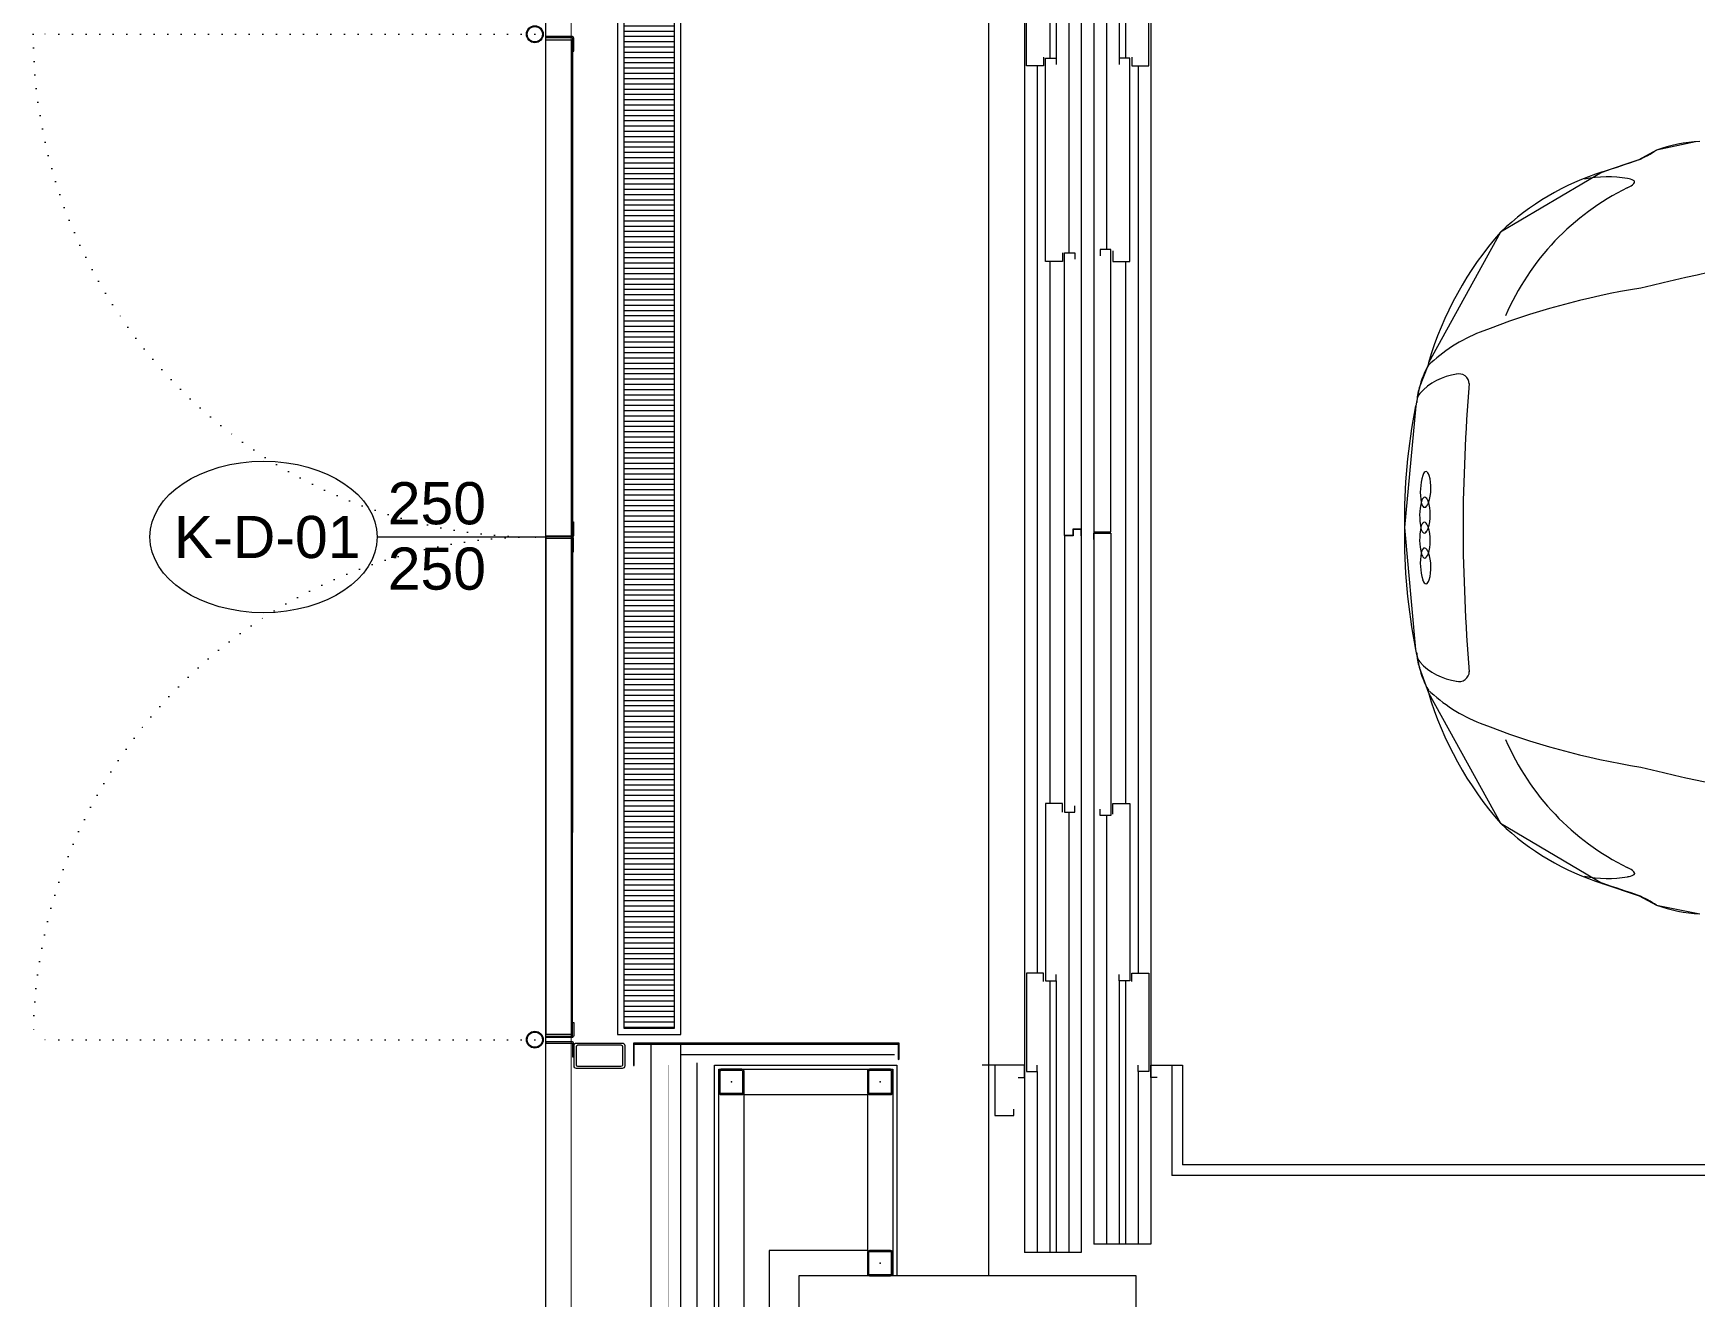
# Model space of a CAD drawing. Extents: x -1299 to 23780, y -3010 to 8106.
# Drawn here: x 1000.9 to 1395, y 2020 to 2319.7 of the extents above; entities that cross this region are included whole.
import ezdxf
from ezdxf.enums import TextEntityAlignment as Align
from ezdxf.xclip import XClip

# ---------------------------------------------------------------- set-up
doc = ezdxf.new("R2010")
doc.units = 0
doc.header["$LTSCALE"] = 25
doc.header["$MEASUREMENT"] = 0
doc.header["$XCLIPFRAME"] = 0
doc.linetypes.add('DOT2', pattern=[0.125, 0, -0.125])
doc.layers.get('0').update_dxf_attribs({"color": 9, "lineweight": 9})
for name, color, linetype, lineweight in [('01', 9, 'Continuous', 9), ('04', 9, 'Continuous', 9), ('05V', 9, 'Continuous', 9), ('06D', 9, 'Continuous', 9), ('10', 9, 'Continuous', 9), ('11', 9, 'Continuous', 9), ('20', 9, 'DOT2', 9), ('22', 8, 'Continuous', 9), ('33', 9, 'BATTING', 9)]:
    doc.layers.add(name, color=color, linetype=linetype, lineweight=lineweight)
doc.styles.add('Arial', font='arial.ttf', dxfattribs={"height": 2.5})
doc.linetypes.add('BATTING', pattern='A,0.0001,-0.1,[134,ltypeshp.shx,S=0.1,R=0,X=-0.1,Y=0],-0.2,[134,ltypeshp.shx,S=0.1,R=180,X=0.1,Y=0],-0.1', length=0.4001)

# ---------------------------------------------------------------- blocks, each defined once
blk = doc.blocks.new('p-ızgara 1')
h = blk.add_hatch()
h.set_pattern_fill('ANSI31', color=256, scale=10, angle=225, style=0)
h.set_pattern_definition([(270, (-1308.5183, 1064.6868), (1.25, -4e-16), [])])
h.paths.add_polyline_path([(1.5, 13.5), (1.5, 1.5), (394.5, 1.5), (394.5, 13.5)])
for points in [[(0, 15), (0, 0), (396, 0), (396, 15)], [(1.5, 13.5), (1.5, 1.5), (394.5, 1.5), (394.5, 13.5)]]:
    blk.add_lwpolyline(points, close=True)
blk = doc.blocks.new('Group-321-1')
at = {"lineweight": 0}
blk.add_lwpolyline([(384781.5727, 69368.4935), (384781.5478, 69368.4017), (384781.5488, 69368.3546), (384781.5351, 69368.2638), (384781.5515, 69367.9843), (384781.5515, 69367.9843), (384781.749, 69367.6906), (384781.7549, 69367.6863), (384781.7923, 69367.6441), (384781.8263, 69367.6169), (384782.0711, 69367.4613), (384782.3403, 69367.353), (384782.3817, 69367.3414), (384782.4453, 69367.3332), (384782.7991, 69367.344), (384783.0363, 69367.4941), (384783.1021, 69367.5581), (384783.1403, 69367.5843), (384783.2058, 69367.6663)], dxfattribs=at)
for centre, radius, start, end in [((384789.1281, 69366.4456), 7.5187, 159.68697, 166.35156), ((384781.8971, 69368.3577), 0.3521, 155.6746, 172.8272), ((384781.2507, 69368.3722), 0.2986, 356.6067, 5.6602), ((384777.1322, 69372.6032), 7.5187, 319.30457, 325.96916), ((384764.3472, 69370.8859), 17.3868, 351.32617, 351.63129), ((384781.8007, 69368.141), 0.2809, 142.998, 163.907), ((384781.6108, 69368.2877), 0.0411, 126.4313, 146.9765), ((384781.5894, 69368.3179), 0.00398, 74.7912, 133.7856), ((384781.5845, 69368.3135), 0.0102, 1.6376, 54.3963), ((384781.5006, 69368.3013), 0.0949, 358.817, 7.3839), ((384782.2012, 69368.2894), 0.6058, 179.0659, 219.4798), ((384782.1373, 69368.159), 0.6112, 170.0439, 196.5991), ((384783.574, 69367.6511), 1.8423, 162.0199, 174.3284), ((384782.3166, 69368.2853), 0.8221, 201.4762, 226.3392), ((384782.1191, 69367.7954), 0.3803, 174.3105, 196.6697), ((384781.8274, 69367.732), 0.0243, 63.7649, 169.9953), ((384784.0992, 69371.3805), 4.2739, 238.0489, 242.6341), ((384781.9405, 69367.6889), 0.1449, 160.4215, 200.1828), ((384781.9367, 69367.8086), 0.2189, 213.4367, 228.8733), ((384781.3493, 69368.793), 1.8423, 311.3278, 323.6363), ((384781.8626, 69367.7093), 0.0958, 222.8673, 244.0075), ((384781.8298, 69367.649), 0.0272, 202.2018, 232.2843), ((384782.901, 69367.8424), 0.3521, 312.8289, 329.9815), ((384782.6953, 69368.7143), 1.3999, 231.6246, 243.5204), ((384781.9795, 69367.566), 0.00393, 106.148, 191.2356), ((384781.9926, 69367.569), 0.0174, 192.4725, 226.4338), ((384781.9842, 69367.5477), 0.0228, 79.7433, 104.6743), ((384782.0763, 69367.6572), 0.139, 226.4813, 253.2418), ((384781.9679, 69367.4673), 0.1048, 43.0274, 79.064), ((384784.0734, 69371.3937), 4.2739, 243.022, 247.6072), ((384782.6682, 69368.0497), 0.6058, 266.1764, 306.5902), ((384783.0862, 69367.4874), 0.0949, 118.2722, 126.8391), ((384795.1854, 69355.0563), 17.3868, 134.02483, 134.32996), ((384783.0473, 69367.5626), 0.0102, 71.2598, 124.0185), ((384783.0109, 69367.569), 0.0411, 338.6796, 359.2249), ((384783.048, 69367.5692), 0.00398, 351.8705, 50.8649), ((384783.2896, 69367.3257), 0.2986, 119.996, 129.0494), ((384782.0325, 69367.5354), 0.00393, 108.0079, 193.0955), ((384782.0455, 69367.5388), 0.0174, 194.3324, 228.2937), ((384782.0378, 69367.5173), 0.0228, 81.6031, 106.5342), ((384782.1264, 69367.6297), 0.139, 228.3412, 255.1017), ((384782.043, 69367.5459), 0.0229, 252.8528, 277.4764), ((384782.0242, 69367.4364), 0.1048, 44.8873, 80.9239), ((384782.0223, 69367.5184), 0.0302, 24.4378, 42.4802), ((384782.0457, 69367.5282), 0.00493, 273.6822, 33.6822), ((384782.7811, 69367.6377), 0.2809, 321.7491, 342.6581), ((384782.0856, 69367.5071), 0.00493, 90.1141, 210.1141), ((384782.1019, 69367.5147), 0.0229, 206.3199, 230.9435), ((384782.0905, 69367.4822), 0.0302, 81.316, 99.3585), ((384782.1758, 69367.6043), 0.139, 230.5544, 257.315), ((384782.0967, 69367.5174), 0.0229, 254.7126, 279.3362), ((384782.0783, 69367.4086), 0.1048, 44.7323, 80.7688), ((384782.0769, 69367.4892), 0.0302, 26.2976, 44.3401), ((384782.0999, 69367.4998), 0.00493, 275.5421, 35.5421), ((384782.1404, 69367.4796), 0.00493, 91.9739, 211.9739), ((384782.146, 69367.4549), 0.0302, 83.1759, 101.2183), ((384782.1362, 69367.3809), 0.1048, 46.5921, 82.6287), ((384782.1361, 69367.4668), 0.0228, 19.1219, 44.053), ((384782.5995, 69367.9217), 0.6112, 289.0571, 315.6122), ((384782.7254, 69368.6988), 1.3999, 242.1358, 254.0316), ((384782.1563, 69367.4877), 0.0229, 208.1798, 232.8034), ((384782.2273, 69367.5797), 0.139, 232.4143, 259.1748), ((384782.1491, 69367.4857), 0.0174, 257.3624, 291.3237), ((384782.1539, 69367.4731), 0.00393, 292.5606, 17.6483), ((384782.2044, 69367.4602), 0.0174, 259.2223, 293.1836), ((384782.1921, 69367.441), 0.0228, 20.9818, 45.9129), ((384782.2096, 69367.4478), 0.00393, 294.4205, 19.5081), ((384782.4333, 69367.421), 0.0243, 315.6609, 61.8912), ((384782.3323, 69367.4878), 0.1449, 285.4734, 325.2346), ((384782.3147, 69367.695), 0.3803, 288.9864, 311.3457), ((384782.3942, 69367.4364), 0.0958, 241.6486, 262.7889), ((384782.3644, 69367.3745), 0.0272, 253.3718, 283.4544), ((384782.4317, 69367.5545), 0.2189, 256.7829, 272.2195), ((384782.5977, 69368.1411), 0.8221, 259.3169, 284.18)]:
    blk.add_arc(centre, radius, start, end, dxfattribs=at)
blk = doc.blocks.new('0_doorno')
blk.add_lwpolyline([(4.5, 0), (12.5, 0)])
blk.add_ellipse((-0.891, 0), major_axis=(-5.391, 0), ratio=0.666667)
at = {"style": 'Arial'}
blk.add_attdef('YUKSEKLIK', text='', height=2, dxfattribs=at).set_placement((5, 12.3), align=Align.TOP_LEFT)
blk.add_attdef('KAPINO', text='', height=2, dxfattribs=at).set_placement((0, 0), align=Align.MIDDLE)
blk.add_attdef('GENISLIK', text='', height=2, dxfattribs=at).set_placement((5, -3.789), align=Align.BOTTOM_LEFT)
blk = doc.blocks.new('p-kolon_80x80')
blk.add_lwpolyline([(-40, -40), (40, -40), (40, 40), (-40, 40)], close=True)
blk = doc.blocks.new('k-giriş portal kutusu')
at = {"layer": '10'}
for p, q in [((-6, 5.4375), (-6, 0.5625)), ((-5.46, 5.2125), (-5.46, 0.7875)), ((5.4375, 6), (-5.4375, 6)), ((5.1225, 5.55), (-5.1225, 5.55)), ((5.46, 0.7875), (5.46, 5.2125)), ((6, 0.5625), (6, 5.4375)), ((-5.4375, 0), (5.4375, 0)), ((-5.1225, 0.45), (5.1225, 0.45))]:
    blk.add_line(p, q, dxfattribs=at)
for centre, radius, start, end in [((-5.4375, 5.4375), 0.5625, 90, 180), ((-5.1225, 5.2125), 0.3375, 90, 180), ((5.1225, 5.2125), 0.3375, 0, 90), ((5.4375, 5.4375), 0.5625, 0, 90), ((-5.4375, 0.5625), 0.5625, 180, 270), ((-5.1225, 0.7875), 0.3375, 180, 270), ((5.1225, 0.7875), 0.3375, 270, 0), ((5.4375, 0.5625), 0.5625, 270, 0)]:
    blk.add_arc(centre, radius, start, end, dxfattribs=at)
blk = doc.blocks.new('p-arac asansoru')
for p, q in [((59.9, 530.5), (59.9, 533.5)), ((15.4, 510), (15.4, 523.5)), ((356.9, 523.5), (15.4, 523.5)), ((58.4, 520.5), (15.4, 520.5)), ((296.9, 520.5), (81.7, 520.5)), ((79.9, 517.5), (15.4, 517.5)), ((250.5, 517.5), (121.9, 517.5)), ((356.9, 517.5), (298.7, 517.5)), ((79.9, 516), (15.4, 516)), ((119.9, 513), (15.4, 513)), ((356.9, 513), (252.5, 513)), ((356.9, 516), (298.7, 516)), ((356.9, 510), (15.4, 510)), ((17.4, 493.5), (17.4, 507)), ((354.9, 507), (17.4, 507)), ((119.05, 504), (17.4, 504)), ((79.9, 501), (17.4, 501)), ((354.9, 504), (253.35, 504)), ((354.9, 501), (298.7, 501)), ((79.9, 499.5), (17.4, 499.5)), ((250.5, 499.5), (121.9, 499.5)), ((354.9, 499.5), (298.7, 499.5)), ((58.4, 496.5), (17.4, 496.5)), ((354.9, 493.5), (17.4, 493.5)), ((296.9, 496.5), (81.7, 496.5)), ((33.7, -134.5), (33.7, 488.5)), ((59.9, 488.5), (33.7, 488.5)), ((36.2, -132), (36.2, 486)), ((59.9, 486), (36.2, 486)), ((59.9, 488.5), (59.9, 486))]:
    blk.add_line(p, q)
for points in [[(56.9, 525), (56.9, 523.5), (59.9, 523.5), (59.9, 530.5), (47.9, 530.5), (47.9, 526), (49.4, 526)], [(79.7, 519), (81.7, 519), (81.7, 523), (58.4, 523), (58.4, 520.5), (59.9, 520.5)], [(298.9, 519), (296.9, 519), (296.9, 523), (313.9, 523), (313.9, 520.5), (312.4, 520.5)], [(119.9, 514.5), (121.9, 514.5), (121.9, 518.5), (79.9, 518.5), (79.9, 516), (81.4, 516)], [(252.5, 514.5), (250.5, 514.5), (250.5, 518.5), (298.7, 518.5), (298.7, 516), (297.2, 516)], [(185.4, 510), (186.9, 510), (186.9, 511.9), (185.4, 511.9), (185.4, 514), (119.9, 514), (119.9, 511.5), (121.4, 511.5)], [(188.5, 510), (187, 510), (187, 512), (185.5, 512), (185.5, 514), (252.5, 514), (252.5, 511.5), (251, 511.5)], [(184.55, 507), (186.05, 507), (186.05, 503), (119.05, 503), (119.05, 505.5), (120.55, 505.5)], [(187.85, 507), (186.35, 507), (186.35, 503), (253.35, 503), (253.35, 505.5), (251.85, 505.5)], [(119.4, 502.5), (121.9, 502.5), (121.9, 498.5), (79.9, 498.5), (79.9, 501), (81.4, 501)], [(253, 502.5), (250.5, 502.5), (250.5, 498.5), (298.7, 498.5), (298.7, 501), (297.2, 501)], [(79.7, 498), (81.7, 498), (81.7, 494), (58.4, 494), (58.4, 496.5), (59.9, 496.5)], [(298.9, 498), (296.9, 498), (296.9, 494), (313.9, 494), (313.9, 496.5), (312.4, 496.5)], [(56.9, 492), (56.9, 493.5), (59.9, 493.5), (59.9, 488.5)]]:
    blk.add_lwpolyline(points)
blk = doc.blocks.new('prf-60x60')
for points in [[(-2.5, -6), (2.5, -6, 0.414214), (3, -5.5), (3, -0.5, 0.414214), (2.5, 0), (-2.5, 0, 0.414214), (-3, -0.5), (-3, -5.5, 0.414214)], [(-2.5, -5.7), (2.5, -5.7, 0.414214), (2.7, -5.5), (2.7, -0.5, 0.414214), (2.5, -0.3), (-2.5, -0.3, 0.414214), (-2.7, -0.5), (-2.7, -5.5, 0.414214)]]:
    blk.add_lwpolyline(points, format="xyb", close=True)
at = {"color": 252}
blk.add_point((0, -3), dxfattribs=at)
blk = doc.blocks.new('p-zemin kat')
at = {"layer": '06D'}
for points in [[(1122.5, 2070), (1122.5, 2865)], [(1227.5, 2390), (1227.5, 2025)], [(1227.5, 2264.78), (1227.5, 2025)], [(1227.5, 2264.78), (1227.5, 2025)], [(1147.5, 1825), (1147.5, 2079.8)], [(1154.5, 1825), (1154.5, 2080)], [(1122.5, 1830), (1122.5, 2070)], [(1169.5, 2068), (1198.76, 2068), (1198.76, 2031), (1175.5, 2031), (1175.5, 1837), (1169.5, 1837), (1169.5, 2071)]]:
    blk.add_lwpolyline(points, dxfattribs=at)
at = {"layer": '10'}
for points, const_width in [([(1128.5, 2070), (1128.5, 2865)], 0.2), ([(1151.5, 1825), (1151.5, 2075)], 0.1), ([(1128.5, 1830), (1128.5, 2070)], 0.2)]:
    blk.add_lwpolyline(points, dxfattribs=dict(at, const_width=const_width))
at = {"layer": '10', "ltscale": 0.3}
for points in [[(1122.5, 2318.97), (1122.5, 2318.67), (1128.67, 2318.67, -0.414268), (1128.82, 2318.52), (1128.82, 2315.42), (1129.12, 2315.42), (1129.12, 2318.52, 0.414207), (1128.67, 2318.97), (1122.5, 2318.97)], [(1122.5, 2200.24), (1122.5, 2200.54), (1128.64, 2200.54, 0.414268), (1128.79, 2200.69), (1128.79, 2203.79), (1129.09, 2203.79), (1129.09, 2200.69, -0.414207), (1128.64, 2200.24), (1122.5, 2200.24)], [(1122.5, 2200.24), (1122.5, 2200.54), (1128.64, 2200.54, 0.414268), (1128.79, 2200.69), (1128.79, 2203.79), (1129.09, 2203.79), (1129.09, 2200.69, -0.414207), (1128.64, 2200.24), (1122.5, 2200.24)], [(1122.5, 2200.24), (1122.5, 2199.94), (1128.64, 2199.95, -0.414268), (1128.79, 2199.8), (1128.79, 2196.7), (1129.09, 2196.7), (1129.09, 2199.8, 0.414207), (1128.64, 2200.25), (1122.5, 2200.24)], [(1122.5, 2200.24), (1122.5, 2199.94), (1128.64, 2199.94, -0.414268), (1128.79, 2199.79), (1128.79, 2196.69), (1129.09, 2196.69), (1129.09, 2199.79, 0.414207), (1128.64, 2200.24), (1122.5, 2200.24)], [(1122.5, 2081.52), (1122.5, 2081.82), (1128.67, 2081.82, 0.414268), (1128.82, 2081.97), (1128.82, 2085.07), (1129.12, 2085.07), (1129.12, 2081.97, -0.414207), (1128.67, 2081.52), (1122.5, 2081.52)], [(1122.5, 2080.51), (1122.5, 2080.21), (1128.67, 2080.21, -0.414268), (1128.82, 2080.06), (1128.82, 2076.96), (1129.12, 2076.96), (1129.12, 2080.06, 0.414207), (1128.67, 2080.51), (1122.5, 2080.51)]]:
    blk.add_lwpolyline(points, format="xyb", dxfattribs=at)
for points in [[(1122.5, 2200.24), (1122.5, 2200.24), (1122.5, 2318.17), (1128.82, 2318.17)], [(1122.5, 2200.24), (1122.5, 2200.24), (1122.5, 2082.31), (1128.82, 2082.31)]]:
    blk.add_lwpolyline(points, dxfattribs=at)
at = {"layer": '10'}
for points in [[(1128.48, 2318.17), (1128.48, 2200.54)], [(1128.79, 2318.17), (1128.79, 2318.17), (1128.79, 2318.17), (1128.79, 2130.11)], [(1128.48, 2313.17), (1128.48, 2195.54)], [(1128.79, 2082.31), (1128.79, 2082.31), (1128.79, 2082.31), (1128.79, 2270.38)], [(1128.48, 2199.94), (1128.48, 2082.31)]]:
    blk.add_lwpolyline(points, dxfattribs=at)
at = {"layer": '10', "ltscale": 0.3}
blk.add_lwpolyline([(1206.26, 2076.35), (1206.26, 2080.2), (1143.26, 2080.2), (1143.26, 2074.89), (1143.46, 2074.89), (1143.46, 2079.97), (1161.07, 2079.97), (1206.03, 2079.97), (1206.03, 2076.32), (1206.03, 2076.32), (1206.03, 2076.32)], close=True, dxfattribs=at)
for centre, radius in [((1119.88, 2319.47), 2), ((1119.88, 2319.47), 1.8), ((1119.88, 2081.01), 2), ((1119.88, 2081.01), 1.8)]:
    blk.add_circle(centre, radius, dxfattribs=at)
at = {"layer": '11'}
for points in [[(1162.5, 2075), (1205.76, 2075), (1205.76, 2025)], [(1182.5, 1945), (1182.5, 1830), (1162.5, 1830), (1162.5, 2075)], [(1163.5, 2074), (1204.76, 2074), (1204.76, 2025)], [(1182.5, 1945), (1181.5, 1945), (1181.5, 1831), (1163.5, 1831), (1163.5, 2074)]]:
    blk.add_lwpolyline(points, dxfattribs=at)
at = {"layer": '20'}
for points in [[(1119.88, 2319.47), (1000.92, 2319.47)], [(1119.88, 2081.01), (1000.92, 2081.01)]]:
    blk.add_lwpolyline(points, dxfattribs=at)
for centre, start, end in [((1120.39, 2319.69), 180.1049, 271.0137), ((1120.39, 2080.8), 88.9863, 179.8951)]:
    blk.add_arc(centre, 119.47, start, end, dxfattribs=at)
at = {"layer": '33', "ltscale": 0.25}
blk.add_lwpolyline([(1154.5, 2077.5), (1205.18, 2077.5)], dxfattribs=at)
at = {"layer": '33', "ltscale": 0.4}
blk.add_lwpolyline([(1158.5, 1827.5), (1158.38, 2075.5), (1158.38, 2075.5)], dxfattribs=at)
at = {"xscale": -1, "rotation": 180}
blk.add_blockref('k-giriş portal kutusu', (1135.2, 2080.2), dxfattribs=at)
at = {"layer": '01'}
blk.add_blockref('p-kolon_80x80', (1222.5, 1985), dxfattribs=at)
at = {"layer": '05V'}
ref = blk.add_blockref('p-arac asansoru', (1759.5, 2015.1), dxfattribs=dict(at, rotation=90))
XClip(ref).set_block_clipping_path([(-72.1000000362, -157.9999999557), (374.9000042902, 575.0000000443)])
at = {"layer": '10'}
for p in [(1166.5, 2074), (1201.76, 2074), (1201.76, 2031)]:
    blk.add_blockref('prf-60x60', p, dxfattribs=at)

msp = doc.modelspace()

# ---------------------------------------------------------------- block references
at = {"layer": '04', "xscale": 99.99999999999999, "yscale": 99.99999999999999, "zscale": 99.99999999999999, "rotation": 297.1763778173342}
msp.add_blockref('Group-321-1', (-23743833.71, 31064370), dxfattribs=at)
at = {"layer": '06D', "rotation": 90}
msp.add_blockref('p-ızgara 1', (1154.5, 2082.2), dxfattribs=at)
at = {"layer": '10'}
msp.add_blockref('p-zemin kat', (0, 0), dxfattribs=at)
at = {"layer": '22'}
ref = msp.add_blockref('0_doorno', (1060, 2200.24), dxfattribs=dict(at, xscale=5, yscale=5, zscale=5))
ref.add_attrib('KAPINO', 'K-D-01', dxfattribs={"layer": '0', "height": 10, "style": 'Arial'}).set_placement((1056.41, 2200.24), align=Align.MIDDLE)
ref.add_attrib('GENISLIK', '250', dxfattribs={"layer": '0', "height": 10, "style": 'Arial'}).set_placement((1085, 2200.24), align=Align.BOTTOM_LEFT)
ref.add_attrib('YUKSEKLIK', '250', dxfattribs={"layer": '0', "height": 10, "style": 'Arial'}).set_placement((1085, 2197.74), align=Align.TOP_LEFT)

doc.saveas('drawing.dxf')
